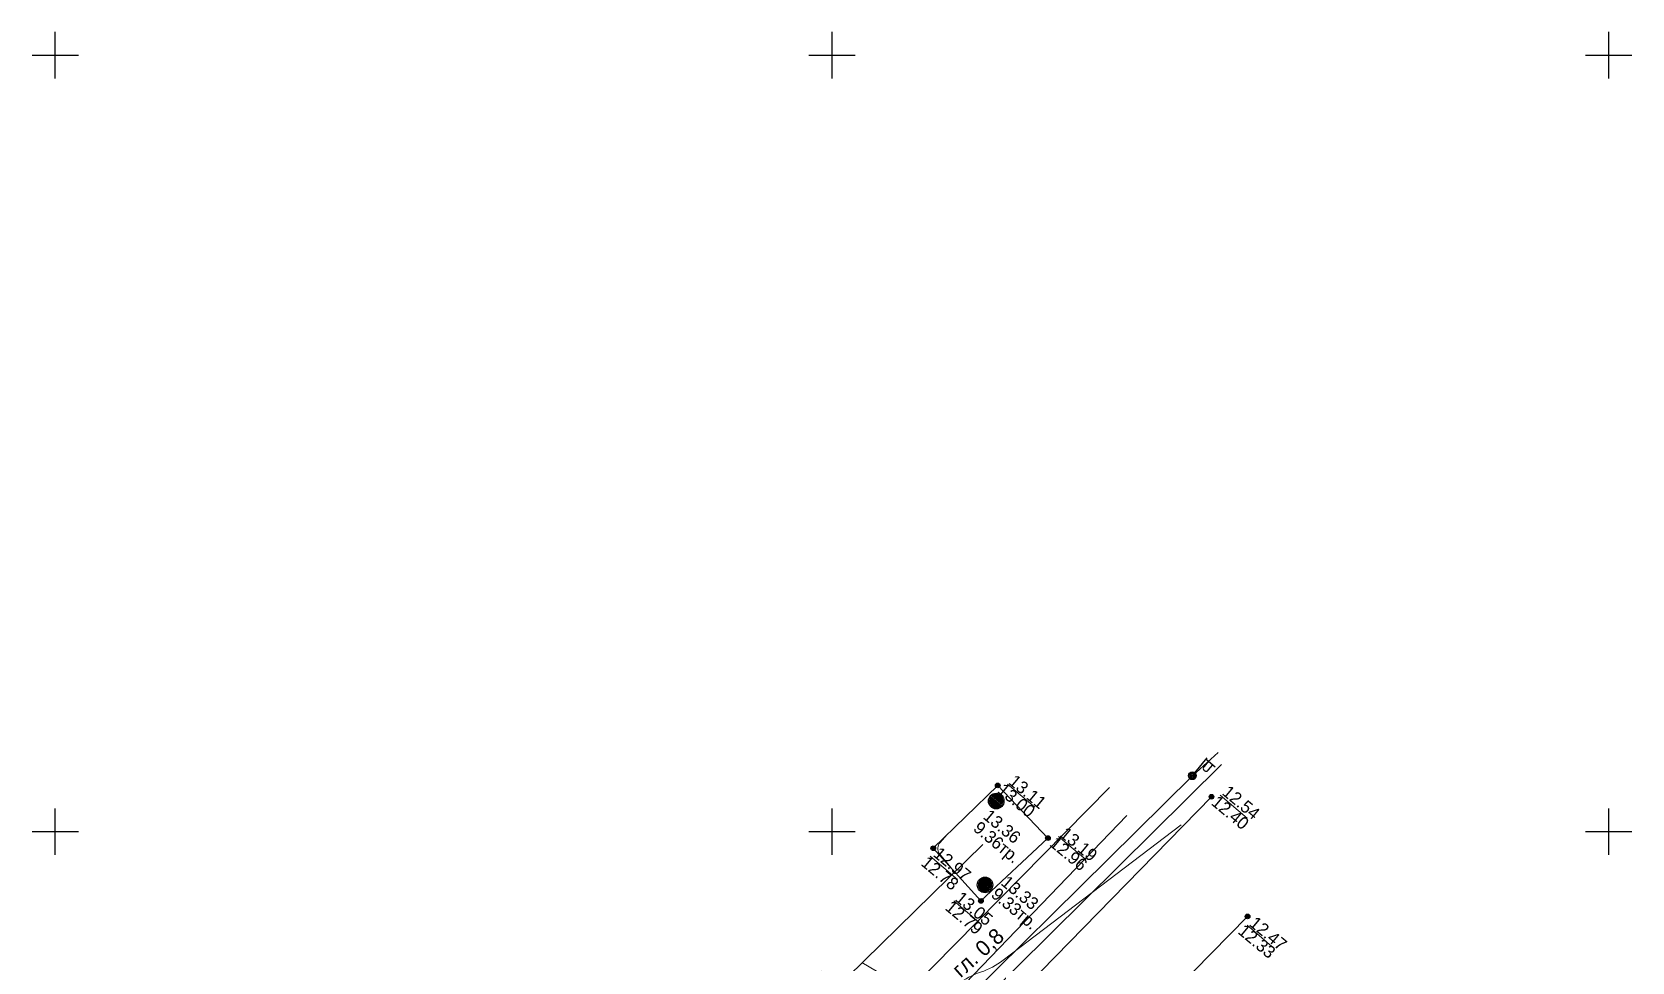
# Model space of a CAD drawing. Header units: metres. Extents: x 16881 to 20071, y 24181 to 25063.
# Drawn here: x 17998.5 to 18101.5, y 24991.6 to 25051.5 of the extents above; entities that cross this region are included whole.
import ezdxf

# ---------------------------------------------------------------- set-up
doc = ezdxf.new("R2010")
doc.units = ezdxf.units.M
for name, color, linetype in [('02_Сетка', 7, 'Continuous'), ('06_Инженерно-технические сооружения', 7, 'Continuous'), ('07_Объекты электропередачи', 7, 'Continuous'), ('10_Границы покрытий и угодий', 7, 'Continuous'), ('19_Горизонтали', 7, 'Continuous'), ('31_Водопровод', 7, 'Continuous'), ('32_Теплосеть', 7, 'Continuous'), ('35_Телефон', 7, 'Continuous'), ('37_Кабель низкого напряжения', 7, 'Continuous'), ('38_Кабели высокого напряжения', 7, 'Continuous'), ('44_Крышки колодцев', 7, 'Continuous'), ('61_Отметки высоты поверхности', 7, 'Continuous')]:
    doc.layers.add(name, color=color, linetype=linetype)
doc.styles.add('LIKE11', font='bm431.shx')
doc.styles.add('LIKE17', font='d431.shx')
doc.styles.add('LIKE32', font='peteri.shx')
doc.styles.add('Line_GUGK', font='')
doc.styles.get('Line_GUGK').set_extended_font_data('Bm431', italic=True)
doc.linetypes.add('g5_119_1', pattern='A,4,-1,[31,GUGK_2005.shx,S=0.1,R=0,X=0,Y=0],0.35,[31,GUGK_2005.shx,S=0.08,R=0,X=0,Y=0],3.3,[31,GUGK_2005.shx,S=0.08,R=180,X=0,Y=0],0.35,[31,GUGK_2005.shx,S=0.1,R=180,X=0,Y=0],-1', length=10)
doc.linetypes.add('g5_119_3', pattern='A,4,-1,[31,GUGK_2005.shx,S=0.1,R=0,X=0,Y=0],4,[31,GUGK_2005.shx,S=0.1,R=180,X=0,Y=0],-1', length=10)
doc.linetypes.add('g5_122_t', pattern='A,1,-1,1.5,-0.4,["Т",Line_GUGK,S=1,R=0,X=0,Y=-0.5],-1.5,1.5,-1,4,-1,4,-1,3', length=20.9)
doc.linetypes.add('g5_122_v', pattern='A,1,-1,1.5,-0.4,["В",Line_GUGK,S=1,R=0,X=0,Y=-0.5],-1.5,1.5,-1,4,-1,4,-1,3', length=20.9)
doc.linetypes.add('g5_133_t', pattern='A,2,[27,GUGK_2005.shx,S=0.4,R=0,X=0,Y=0],2,-1,2,[27,GUGK_2005.shx,S=0.4,R=0,X=0,Y=0],2,-1,2,[27,GUGK_2005.shx,S=0.4,R=0,X=0,Y=0],2,-0.1,["V",Line_GUGK,S=1,R=0,X=0,Y=-0.5],-1', length=15.1)

# ---------------------------------------------------------------- blocks, each defined once
blk = doc.blocks.new('g5_330')
blk.add_hatch(color=0).paths.add_polyline_path([(0.15, 0, 1), (-0.15, 0, 1)])
at = {"color": 0}
blk.add_circle((0, 0), 0.15, dxfattribs=at)
blk = doc.blocks.new('g5_117t')
h = blk.add_hatch(color=255)
h.paths.add_polyline_path([(-0.04, -0.04), (-0.46, -0.04, 0.367426), (-0.04, -0.46)])
h.paths.add_polyline_path([(0.04, -0.46, 0.367426), (0.46, -0.04), (0.04, -0.04)])
h.paths.add_polyline_path([(0.46, 0.04, 0.921954), (-0.46, 0.04)])
at = {"color": 0}
for points in [[(-0.5, 0), (0.5, 0)], [(0, -0.5), (0, 0)]]:
    blk.add_lwpolyline(points, dxfattribs=at)
blk.add_circle((0, 0), 0.5, dxfattribs=at)
blk = doc.blocks.new('g5_110_1c')
h = blk.add_hatch(color=255)
edge = h.paths.add_edge_path()
edge.add_arc((0, 0), 0.212, 0, 360)
edge = h.paths.add_edge_path(flags=16)
edge.add_arc((0, 0), 0.0975, 0, 360)
h = blk.add_hatch(color=0)
edge = h.paths.add_edge_path()
edge.add_arc((0, 0), 0.06, 0, 360)
at = {"color": 0}
for p, q in [((0, 0.25), (0, 1.5)), ((0, 1.38), (0.75, 1.38))]:
    blk.add_line(p, q, dxfattribs=at)
blk.add_lwpolyline([(0.2, 1.38), (0.2, 0.93, 1.040016), (0.55, 0.93), (0.55, 1.38)], format="xyb", dxfattribs=at)
for radius in [0.25, 0.06]:
    blk.add_circle((0, 0), radius, dxfattribs=at)
blk = doc.blocks.new('g5_012')
at = {"color": 92}
for points in [[(0, -1.5), (0, 1.5)], [(-1.5, 0), (1.5, 0)]]:
    blk.add_lwpolyline(points, dxfattribs=at)

msp = doc.modelspace()

# ---------------------------------------------------------------- linework, layer by layer
at = {"layer": '06_Инженерно-технические сооружения', "color": 7, "linetype": 'Continuous', "lineweight": 20, "flags": 128}
msp.add_lwpolyline([(18059.59, 24995.54), (18056.52, 24998.93), (18060.67, 25002.98), (18063.9, 24999.59), (18059.59, 24995.54)], dxfattribs=at)
at = {"layer": '10_Границы покрытий и угодий', "color": 7, "linetype": 'Continuous', "lineweight": 20, "flags": 128}
for points in [[(18074.43, 25002.25), (18057.97, 24985.4), (18055.82, 24983.79), (18052.62, 24982.77), (18049.66, 24983.11), (18047.27, 24983.95)], [(18072.22, 24954.61), (18072.06, 24954.42), (18069.68, 24951.44), (18077.44, 24945.23), (18079.06, 24943.18), (18079.77, 24939.97), (18079.21, 24937.01), (18077.8, 24934.58), (18076.23, 24932.96), (18073.51, 24931.8), (18069.74, 24932.14), (18066.81, 24933.45), (18045.13, 24951.79), (18043.63, 24954.3), (18043.22, 24957.46), (18043.47, 24959.94), (18044.62, 24961.54), (18055.97, 24973.32), (18066.37, 24983.95), (18076.75, 24994.54)]]:
    msp.add_lwpolyline(points, dxfattribs=at)
at = {"layer": '19_Горизонтали', "color": 32, "linetype": 'Continuous', "lineweight": 20, "flags": 128}
for points, elevation in [([(18072.48, 25000.43), (18061.02, 24991.72, -0.080155), (18059.57, 24990.95), (18059.57, 24990.95, 0.077949), (18058.11, 24990.18), (18056.61, 24989.06, -0.404312), (18055.19, 24989.24), (18055.19, 24989.24, 0.08998), (18053.71, 24990.52), (18051.92, 24991.58)], 12.5), ([(18057.68, 24997.66), (18056.92, 24998.58, -0.192897), (18056.81, 24998.95), (18056.81, 24998.95, -0.167477), (18056.96, 24999.31), (18057.4, 24999.79)], 13)]:
    msp.add_lwpolyline(points, format="xyb", dxfattribs=dict(at, elevation=elevation))
at = {"layer": '31_Водопровод', "color": 94, "linetype": 'g5_122_v', "lineweight": 30, "flags": 128}
msp.add_lwpolyline([(18028.25, 24963.67), (18055.09, 24989.88), (18067.86, 25002.84)], dxfattribs=at)
at = {"layer": '32_Теплосеть', "color": 5, "linetype": 'g5_122_t', "lineweight": 30, "flags": 128}
msp.add_lwpolyline([(18028.56, 24969.16), (18034.63, 24974.57), (18059.7, 24999.17)], dxfattribs=at)
at = {"layer": '35_Телефон', "color": 6, "linetype": 'g5_133_t', "lineweight": 20, "flags": 128}
msp.add_lwpolyline([(18049.32, 24991.01), (18054.73, 24986.22), (18068.97, 25001.05)], dxfattribs=at)
at = {"layer": '37_Кабель низкого напряжения', "color": 1, "linetype": 'g5_119_3', "lineweight": 20, "flags": 128}
msp.add_lwpolyline([(18017.84, 24947.43), (18029.29, 24958.93), (18053.35, 24983.97), (18073.2, 25003.6), (18074.87, 25005.09)], dxfattribs=at)
at = {"layer": '38_Кабели высокого напряжения', "color": 1, "linetype": 'g5_119_1', "lineweight": 20, "flags": 128}
msp.add_lwpolyline([(18018.73, 24946.61), (18048.66, 24978.16), (18075.08, 25004.33)], dxfattribs=at)
at = {"layer": '61_Отметки высоты поверхности', "color": 7, "linetype": 'Continuous', "lineweight": 5, "flags": 128}
for points in [[(18061.3, 25003.06), (18063.05, 25001.57)], [(18074.98, 25002.36), (18076.73, 25000.87)], [(18064.58, 24999.69), (18066.33, 24998.2)], [(18056.33, 24998.42), (18058.08, 24996.92)], [(18057.85, 24995.54), (18059.6, 24994.05)], [(18076.72, 24993.97), (18078.47, 24992.48)]]:
    msp.add_lwpolyline(points, dxfattribs=at)

# ---------------------------------------------------------------- block references
at = {"layer": '02_Сетка', "color": 92, "linetype": 'Continuous', "lineweight": 15, "ltscale": 0.5}
for p in [(18000, 25050), (18050, 25050), (18100, 25050), (18000, 25000), (18050, 25000), (18100, 25000)]:
    msp.add_blockref('g5_012', p, dxfattribs=at)
at = {"layer": '07_Объекты электропередачи', "color": 7, "linetype": 'Continuous', "lineweight": 20, "rotation": 320.1837874390728}
msp.add_blockref('g5_110_1c', (18073.2, 25003.6, 12.71), dxfattribs=at)
at = {"layer": '44_Крышки колодцев', "color": 7, "linetype": 'Continuous', "lineweight": 20, "rotation": 320.1837874390728}
for p in [(18060.57, 25001.97, 13.36), (18059.85, 24996.57, 13.33)]:
    msp.add_blockref('g5_117t', p, dxfattribs=at)
at = {"layer": '61_Отметки высоты поверхности', "color": 7, "linetype": 'Continuous', "lineweight": 20, "rotation": 320.1837874390728}
for p in [(18060.67, 25002.98, 13.11), (18074.43, 25002.25, 12.4), (18056.52, 24998.93, 12.97), (18063.9, 24999.59, 13.19), (18059.59, 24995.54, 13.05), (18076.75, 24994.54, 12.33)]:
    msp.add_blockref('g5_330', p, dxfattribs=at)

# ---------------------------------------------------------------- texts
at = {"color": 7, "linetype": 'Continuous', "lineweight": 15, "ltscale": 0.5, "style": 'LIKE11'}
for s, p in [('13.36', (18059.67, 25000.89)), ('9.36тр.', (18059.03, 25000.12)), ('13.33', (18060.82, 24996.62)), ('9.33тр.', (18060.18, 24995.85))]:
    msp.add_text(s, height=0.8, rotation=320.1838, dxfattribs=at).set_placement(p)
at = {"layer": '35_Телефон', "color": 6, "linetype": 'Continuous', "lineweight": 15, "style": 'LIKE32'}
msp.add_text('гл. 0,8', height=1, rotation=41.7238, dxfattribs=at).set_placement((18058.28, 24990.55))
at = {"layer": '61_Отметки высоты поверхности', "color": 7, "linetype": 'Continuous', "lineweight": 15, "ltscale": 0.5, "style": 'LIKE17'}
for s, p in [('13.11', (18061.31, 25003.12)), ('13.00', (18060.59, 25002.57)), ('12.40', (18074.36, 25001.78)), ('12.54', (18075.06, 25002.43)), ('13.19', (18064.6, 24999.74)), ('12.96', (18063.95, 24999.13)), ('12.78', (18055.67, 24997.88)), ('12.97', (18056.46, 24998.46)), ('13.05', (18057.87, 24995.6)), ('12.79', (18057.22, 24995.02)), ('12.47', (18076.8, 24993.99)), ('12.33', (18076.07, 24993.49))]:
    msp.add_text(s, height=0.8, rotation=320.1838, dxfattribs=at).set_placement(p)

doc.saveas('drawing.dxf')
